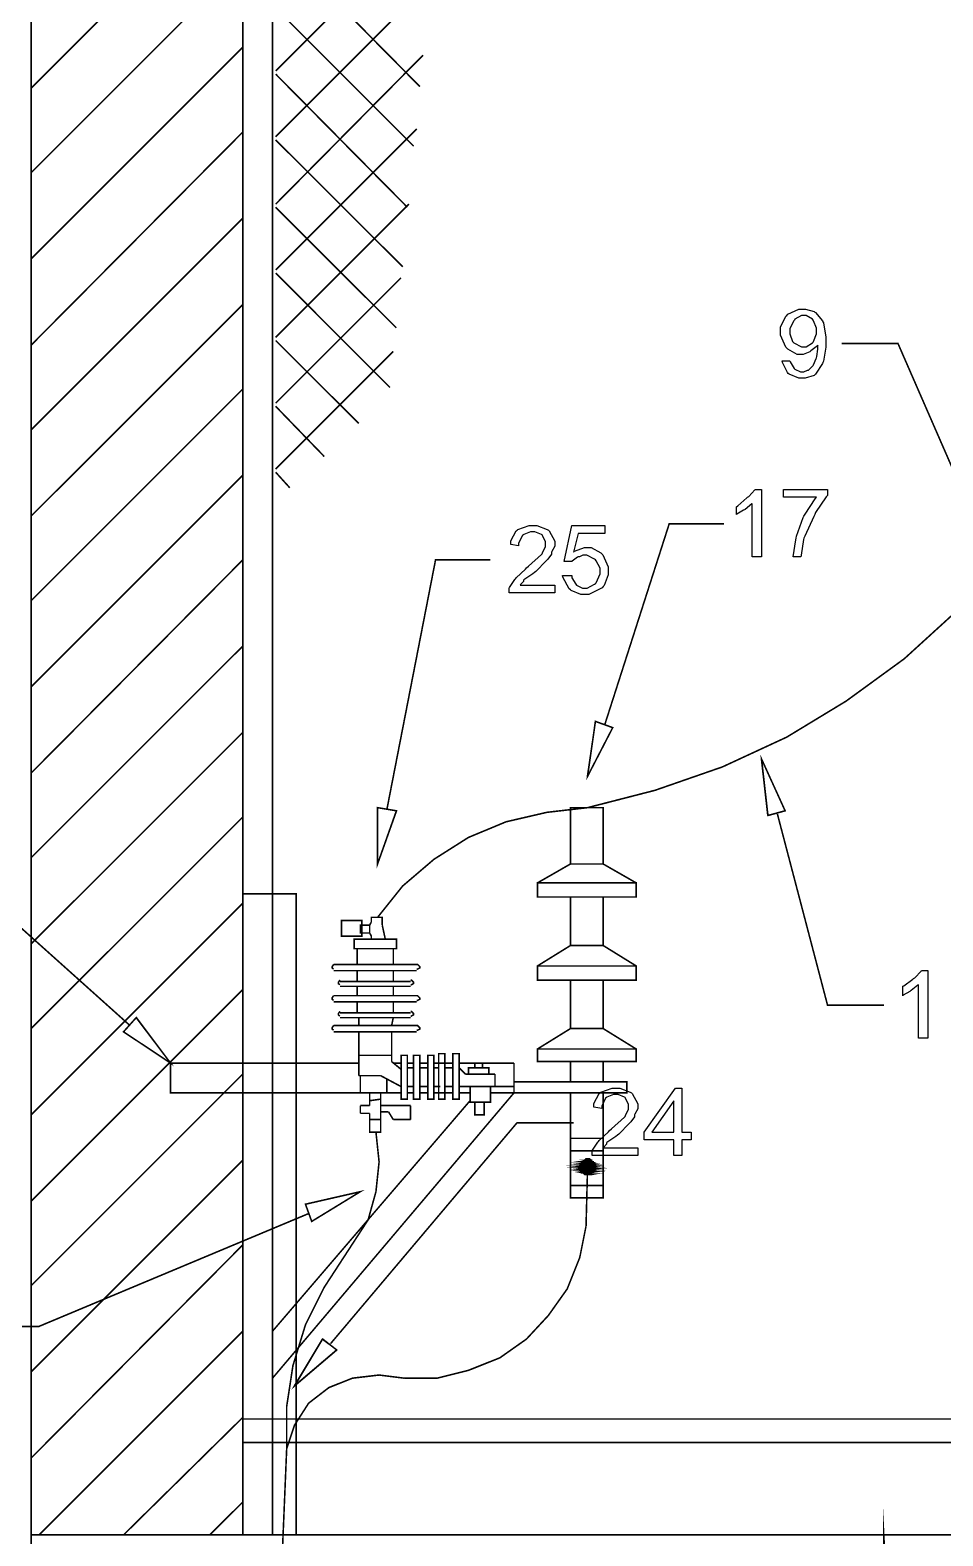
# Model space of a CAD drawing. Header units: metres. Extents: x -593 to 248, y 430 to 1024.
# Drawn here: x 97.39 to 122.09, y 618.53 to 659.25 of the extents above; entities that cross this region are included whole.
import ezdxf

# ---------------------------------------------------------------- set-up
doc = ezdxf.new("R2010")
doc.units = ezdxf.units.M
doc.header["$MEASUREMENT"] = 0
for name, color, linetype in [('C00-00-00-BLACK', 7, 'Continuous'), ('C00-7E-FF', 150, 'Continuous'), ('CFF-00-00', 1, 'Continuous'), ('CFF-7E-00', 30, 'Continuous')]:
    doc.layers.add(name, color=color, linetype=linetype)

msp = doc.modelspace()

# ---------------------------------------------------------------- linework, layer by layer
at = {"layer": 'C00-00-00-BLACK', "const_width": 0.0423}
for points in [[(97.421, 616.899), (97.421, 687.223)], [(103.147, 618.553), (103.147, 687.223)], [(103.952, 618.553), (103.952, 686.416)], [(104.036, 658.142), (111.757, 665.858)], [(97.421, 657.677), (103.147, 663.4)], [(107.939, 657.719), (104.036, 661.662)], [(97.421, 655.389), (103.147, 661.112)], [(104.036, 656.362), (108.235, 660.558)], [(107.769, 656.108), (104.036, 659.839)], [(97.421, 653.058), (103.147, 658.781)], [(104.036, 654.539), (108.023, 658.567)], [(107.6, 654.455), (104.036, 658.058)], [(97.421, 650.727), (103.147, 656.489)], [(104.036, 652.761), (107.854, 656.574)], [(107.473, 652.847), (104.036, 656.278)], [(104.036, 650.938), (107.642, 654.539)], [(107.303, 651.193), (104.036, 654.455)], [(97.421, 648.435), (103.147, 654.159)], [(107.131, 649.581), (104.036, 652.677)], [(104.036, 649.158), (107.43, 652.549)], [(97.421, 646.104), (103.147, 651.827)], [(106.285, 648.608), (104.036, 650.854)], [(104.036, 647.377), (107.219, 650.558)], [(97.421, 643.817), (103.147, 649.539)], [(105.351, 647.716), (104.036, 649.074)], [(97.421, 641.485), (103.147, 647.208)], [(104.419, 646.869), (104.036, 647.292)], [(97.421, 639.155), (103.147, 644.919)], [(97.421, 636.866), (103.147, 642.588)], [(97.421, 634.534), (103.147, 640.254)], [(97.421, 632.245), (103.147, 637.965)], [(111.119, 636.185), (112.011, 636.696)], [(112.899, 636.696), (113.791, 636.185)], [(97.421, 629.912), (103.147, 635.635)], [(112.011, 635.805), (112.011, 634.491), (112.899, 634.491), (112.899, 635.805)], [(106.624, 635.127), (106.624, 635.253), (106.92, 635.253), (106.92, 635.043)], [(106.581, 635.043), (106.624, 635.127)], [(106.581, 634.83), (106.624, 634.746)], [(106.92, 635.043), (107.004, 634.661)], [(106.242, 633.981), (106.242, 634.407)], [(106.92, 634.661), (106.624, 634.661), (106.624, 634.746)], [(107.219, 633.981), (107.219, 634.407)], [(111.119, 633.939), (112.011, 634.491)], [(112.899, 634.491), (113.791, 633.939)], [(105.605, 633.981), (105.605, 633.981), (105.563, 633.918), (105.563, 633.896), (105.563, 633.886), (105.605, 633.854), (105.605, 633.854)], [(105.605, 633.981), (107.854, 633.981)], [(107.854, 633.854), (107.875, 633.854), (107.939, 633.886), (107.939, 633.896), (107.939, 633.918), (107.875, 633.981), (107.854, 633.981)], [(107.854, 633.812), (105.605, 633.812)], [(106.242, 633.516), (106.242, 633.812)], [(107.219, 633.516), (107.219, 633.812)], [(97.421, 627.58), (103.147, 633.303)], [(105.776, 633.558), (105.776, 633.558), (105.732, 633.495), (105.732, 633.473), (105.732, 633.463), (105.776, 633.431), (105.776, 633.431)], [(105.776, 633.516), (107.685, 633.516)], [(107.685, 633.389), (105.776, 633.389)], [(106.242, 633.135), (106.242, 633.389)], [(107.219, 633.135), (107.219, 633.389)], [(107.685, 633.431), (107.706, 633.431), (107.769, 633.463), (107.769, 633.473), (107.769, 633.495), (107.706, 633.558), (107.685, 633.558)], [(112.011, 633.558), (112.011, 632.245), (112.899, 632.245), (112.899, 633.558)], [(105.605, 633.135), (105.605, 633.135), (105.563, 633.072), (105.563, 633.05), (105.563, 633.04), (105.605, 633.007), (105.605, 633.007)], [(105.605, 633.135), (107.854, 633.135)], [(107.854, 632.966), (105.605, 632.966)], [(106.242, 632.669), (106.242, 632.966)], [(106.242, 632.669), (106.242, 632.966)], [(107.219, 632.669), (107.219, 632.966)], [(107.219, 632.669), (107.219, 632.966)], [(107.854, 633.007), (107.875, 633.007), (107.939, 633.04), (107.939, 633.05), (107.939, 633.072), (107.875, 633.135), (107.854, 633.135)], [(105.776, 632.711), (105.776, 632.711), (105.732, 632.649), (105.732, 632.627), (105.732, 632.617), (105.776, 632.584), (105.776, 632.584)], [(105.776, 632.669), (107.685, 632.669)], [(107.685, 632.541), (105.776, 632.541)], [(106.285, 632.33), (106.285, 632.541)], [(107.174, 632.33), (107.219, 632.541)], [(107.685, 632.584), (107.706, 632.584), (107.769, 632.617), (107.769, 632.627), (107.769, 632.649), (107.706, 632.711), (107.685, 632.711)], [(105.605, 632.33), (105.605, 632.33), (105.563, 632.267), (105.563, 632.245), (105.563, 632.234), (105.605, 632.201), (105.605, 632.201)], [(105.605, 632.33), (107.854, 632.33)], [(107.854, 632.158), (105.605, 632.158)], [(106.285, 630.973), (106.285, 632.158)], [(107.174, 631.354), (107.174, 632.158)], [(107.854, 632.201), (107.875, 632.201), (107.939, 632.234), (107.939, 632.245), (107.939, 632.267), (107.875, 632.33), (107.854, 632.33)], [(111.119, 631.693), (112.011, 632.245)], [(112.899, 632.245), (113.791, 631.693)], [(103.147, 631.312), (101.194, 631.312), (101.194, 630.507), (104.758, 630.507)], [(106.285, 631.312), (103.147, 631.312)], [(107.174, 631.523), (106.285, 631.523)], [(107.43, 631.143), (107.174, 631.354)], [(107.43, 631.312), (107.219, 631.312)], [(107.769, 631.312), (107.6, 631.312)], [(107.769, 631.184), (107.6, 631.184)], [(108.151, 631.312), (107.939, 631.312)], [(108.151, 631.184), (107.939, 631.184)], [(108.83, 631.312), (108.319, 631.312)], [(108.447, 631.184), (108.319, 631.184)], [(108.83, 631.184), (108.615, 631.184)], [(110.484, 631.312), (108.999, 631.312)], [(109.169, 631.016), (108.999, 631.184)], [(110.484, 631.312), (110.484, 630.507)], [(112.011, 631.354), (112.011, 630.804)], [(112.899, 630.804), (112.899, 631.354)], [(97.421, 625.293), (103.147, 631.016)], [(106.877, 630.973), (106.285, 630.973)], [(106.327, 630.507), (106.327, 630.973)], [(107.43, 630.677), (106.877, 630.973)], [(107.047, 630.888), (107.047, 630.507)], [(109.972, 631.016), (109.169, 631.016)], [(109.972, 631.016), (109.972, 630.677)], [(110.484, 630.507), (103.952, 622.792)], [(104.758, 630.507), (106.581, 630.507)], [(107.047, 630.507), (106.327, 630.507)], [(106.581, 630.165), (106.581, 630.507), (106.877, 630.507), (106.877, 629.446), (106.581, 629.446), (106.581, 629.955)], [(106.877, 630.338), (106.581, 630.295)], [(106.877, 630.507), (107.43, 630.507)], [(107.769, 630.677), (107.6, 630.677)], [(107.6, 630.507), (107.769, 630.507)], [(108.151, 630.677), (107.939, 630.677)], [(107.939, 630.507), (108.151, 630.507)], [(108.488, 630.677), (108.319, 630.677)], [(108.319, 630.507), (108.83, 630.507)], [(108.83, 630.677), (108.615, 630.677)], [(108.999, 630.677), (110.484, 630.677)], [(108.999, 630.507), (109.296, 630.507)], [(109.253, 630.507), (109.296, 630.507)], [(109.846, 630.507), (110.484, 630.507)], [(109.846, 630.507), (110.653, 630.507)], [(112.011, 630.507), (112.011, 627.666), (112.899, 627.666), (112.899, 630.507)], [(109.296, 630.295), (103.952, 624.062)], [(106.327, 630.165), (106.327, 629.955)], [(106.581, 630.165), (106.327, 630.165)], [(106.327, 629.955), (106.581, 629.955)], [(107.685, 630.165), (106.877, 630.165)], [(107.089, 629.996), (106.877, 629.996)], [(107.219, 629.785), (107.089, 629.996)], [(107.685, 629.996), (107.685, 630.165)], [(107.685, 629.996), (107.685, 629.785)], [(106.877, 629.785), (106.581, 629.785)], [(107.685, 629.785), (107.219, 629.785)], [(112.011, 629.277), (112.899, 629.277)], [(97.421, 622.961), (103.147, 628.684)], [(112.011, 628.938), (112.899, 628.938)], [(112.011, 628.005), (112.899, 628.005)], [(97.421, 620.631), (103.147, 626.395)], [(97.634, 618.553), (103.147, 624.062)], [(99.921, 618.553), (103.147, 621.73)], [(103.147, 621.689), (151.706, 621.689)], [(103.147, 621.054), (152.343, 621.054)], [(102.255, 618.553), (103.147, 619.443)], [(97.421, 618.553), (213.755, 618.553)]]:
    msp.add_lwpolyline(points, dxfattribs=at)
for points in [[(112.899, 636.696), (112.899, 638.22), (112.011, 638.22), (112.011, 636.696), (112.899, 636.696)], [(111.119, 635.805), (113.791, 635.805), (113.791, 636.185), (111.119, 636.185), (111.119, 635.805)], [(103.147, 618.553), (104.589, 618.553), (104.589, 635.889), (103.147, 635.889), (103.147, 618.553)], [(105.819, 634.746), (106.369, 634.746), (106.369, 635.169), (105.819, 635.169), (105.819, 634.746)], [(106.327, 635.043), (106.581, 635.043), (106.581, 634.83), (106.327, 634.83), (106.327, 635.043)], [(107.303, 634.407), (106.158, 634.407), (106.158, 634.661), (107.303, 634.661), (107.303, 634.407)], [(111.119, 633.939), (111.119, 633.558), (113.791, 633.558), (113.791, 633.939), (111.119, 633.939)], [(108.447, 631.566), (108.615, 631.566), (108.615, 630.338), (108.447, 630.338), (108.447, 631.566)], [(108.83, 631.566), (108.999, 631.566), (108.999, 630.338), (108.83, 630.338), (108.83, 631.566)], [(113.791, 631.693), (111.119, 631.693), (111.119, 631.354), (113.791, 631.354), (113.791, 631.693)], [(107.43, 631.523), (107.6, 631.523), (107.6, 630.338), (107.43, 630.338), (107.43, 631.523)], [(107.769, 631.523), (107.939, 631.523), (107.939, 630.338), (107.769, 630.338), (107.769, 631.523)], [(108.151, 631.523), (108.319, 631.523), (108.319, 630.338), (108.151, 630.338), (108.151, 631.523)], [(109.804, 631.016), (109.253, 631.016), (109.253, 631.184), (109.804, 631.184), (109.804, 631.016)], [(109.635, 631.184), (109.423, 631.184), (109.423, 631.312), (109.635, 631.312), (109.635, 631.184)], [(113.538, 630.804), (113.538, 630.507), (110.484, 630.507), (110.484, 630.804), (113.538, 630.804)], [(109.296, 630.677), (109.846, 630.677), (109.846, 630.254), (109.296, 630.254), (109.296, 630.677)], [(109.423, 630.254), (109.676, 630.254), (109.676, 629.912), (109.423, 629.912), (109.423, 630.254)], [(112.56, 628.684), (112.391, 628.684), (112.56, 628.641), (112.56, 628.684)], [(112.687, 628.515), (112.687, 628.568), (112.529, 628.727), (112.476, 628.727), (112.434, 628.727), (112.307, 628.568), (112.307, 628.515), (112.307, 628.473), (112.434, 628.345), (112.476, 628.345), (112.529, 628.345), (112.687, 628.473), (112.687, 628.515)], [(112.687, 628.472), (112.687, 628.526), (112.529, 628.684), (112.476, 628.684), (112.434, 628.684), (112.307, 628.526), (112.307, 628.472), (112.307, 628.43), (112.434, 628.304), (112.476, 628.304), (112.529, 628.304), (112.687, 628.43), (112.687, 628.472)], [(112.391, 628.684), (112.56, 628.641), (112.35, 628.641), (112.391, 628.684)], [(112.434, 628.684), (112.518, 628.684), (112.391, 628.684), (112.434, 628.684)], [(112.56, 628.684), (112.391, 628.684), (112.56, 628.684)], [(112.391, 628.684), (112.56, 628.684), (112.603, 628.684), (112.391, 628.684)], [(112.56, 628.684), (112.603, 628.684), (112.391, 628.684), (112.56, 628.684)], [(112.56, 628.684), (112.391, 628.684), (112.518, 628.684), (112.56, 628.684)], [(112.476, 628.684), (112.434, 628.684), (112.476, 628.684), (112.476, 628.684)], [(112.518, 628.684), (112.56, 628.684), (112.434, 628.684), (112.518, 628.684)], [(112.518, 628.684), (112.434, 628.684), (112.476, 628.684), (112.518, 628.684)], [(112.518, 628.684), (112.434, 628.684), (112.518, 628.684)], [(112.646, 628.472), (112.264, 628.472), (112.646, 628.43), (112.646, 628.472)], [(112.646, 628.515), (112.264, 628.515), (112.646, 628.472), (112.646, 628.515)], [(112.646, 628.557), (112.307, 628.557), (112.646, 628.515), (112.646, 628.557)], [(112.646, 628.557), (112.307, 628.557), (112.646, 628.515), (112.646, 628.557)], [(112.646, 628.472), (112.307, 628.472), (112.646, 628.43), (112.646, 628.472)], [(112.646, 628.43), (112.307, 628.43), (112.646, 628.388), (112.646, 628.43)], [(112.646, 628.6), (112.307, 628.6), (112.646, 628.557), (112.646, 628.6)], [(112.646, 628.515), (112.307, 628.515), (112.646, 628.472), (112.646, 628.515)], [(112.646, 628.43), (112.307, 628.43), (112.603, 628.388), (112.646, 628.43)], [(112.603, 628.6), (112.307, 628.6), (112.603, 628.557), (112.603, 628.6)], [(112.603, 628.388), (112.307, 628.388), (112.603, 628.345), (112.603, 628.388)], [(112.603, 628.641), (112.35, 628.641), (112.603, 628.6), (112.603, 628.641)], [(112.56, 628.641), (112.35, 628.641), (112.603, 628.6), (112.56, 628.641)], [(112.603, 628.388), (112.35, 628.388), (112.603, 628.345), (112.603, 628.388)], [(112.56, 628.345), (112.35, 628.345), (112.56, 628.304), (112.56, 628.345)], [(112.264, 628.472), (112.646, 628.43), (112.307, 628.43), (112.264, 628.472)], [(112.307, 628.557), (112.646, 628.515), (112.264, 628.515), (112.307, 628.557)], [(112.307, 628.515), (112.646, 628.472), (112.264, 628.472), (112.307, 628.515)], [(112.264, 628.515), (112.646, 628.472), (112.264, 628.472), (112.264, 628.515)], [(112.646, 628.515), (112.264, 628.515), (112.646, 628.515)], [(112.264, 628.515), (112.646, 628.515), (112.687, 628.515), (112.264, 628.515)], [(112.646, 628.472), (112.264, 628.472), (112.307, 628.472), (112.646, 628.472)], [(112.264, 628.472), (112.646, 628.472), (112.687, 628.472), (112.264, 628.472)], [(112.646, 628.472), (112.264, 628.472), (112.646, 628.472)], [(112.264, 628.472), (112.646, 628.472), (112.687, 628.472), (112.264, 628.472)], [(112.646, 628.472), (112.687, 628.472), (112.264, 628.472), (112.646, 628.472)], [(112.646, 628.472), (112.264, 628.472), (112.646, 628.472)], [(112.35, 628.641), (112.603, 628.6), (112.307, 628.6), (112.35, 628.641)], [(112.307, 628.6), (112.603, 628.557), (112.307, 628.557), (112.307, 628.6)], [(112.307, 628.6), (112.646, 628.557), (112.307, 628.557), (112.307, 628.6)], [(112.603, 628.6), (112.307, 628.6), (112.603, 628.6)], [(112.307, 628.6), (112.603, 628.6), (112.646, 628.6), (112.307, 628.6)], [(112.646, 628.6), (112.687, 628.6), (112.307, 628.6), (112.646, 628.6)], [(112.646, 628.6), (112.307, 628.6), (112.603, 628.6), (112.646, 628.6)], [(112.35, 628.6), (112.603, 628.6), (112.307, 628.6), (112.35, 628.6)], [(112.307, 628.557), (112.646, 628.515), (112.307, 628.515), (112.307, 628.557)], [(112.646, 628.557), (112.307, 628.557), (112.646, 628.557)], [(112.307, 628.557), (112.646, 628.557), (112.687, 628.557), (112.307, 628.557)], [(112.646, 628.557), (112.687, 628.557), (112.307, 628.557), (112.646, 628.557)], [(112.646, 628.557), (112.307, 628.557), (112.646, 628.557)], [(112.646, 628.557), (112.307, 628.557), (112.646, 628.557)], [(112.307, 628.557), (112.646, 628.557), (112.687, 628.557), (112.307, 628.557)], [(112.646, 628.557), (112.687, 628.557), (112.307, 628.557), (112.646, 628.557)], [(112.646, 628.557), (112.307, 628.557), (112.603, 628.557), (112.646, 628.557)], [(112.646, 628.515), (112.307, 628.515), (112.646, 628.515)], [(112.307, 628.515), (112.646, 628.515), (112.687, 628.515), (112.307, 628.515)], [(112.307, 628.472), (112.646, 628.43), (112.307, 628.43), (112.307, 628.472)], [(112.646, 628.472), (112.687, 628.472), (112.307, 628.472), (112.646, 628.472)], [(112.646, 628.472), (112.307, 628.472), (112.646, 628.472)], [(112.307, 628.43), (112.603, 628.388), (112.307, 628.388), (112.307, 628.43)], [(112.307, 628.43), (112.646, 628.388), (112.307, 628.388), (112.307, 628.43)], [(112.646, 628.43), (112.307, 628.43), (112.646, 628.43)], [(112.307, 628.43), (112.646, 628.43), (112.687, 628.43), (112.307, 628.43)], [(112.646, 628.43), (112.307, 628.43), (112.646, 628.43)], [(112.307, 628.43), (112.646, 628.43), (112.687, 628.43), (112.307, 628.43)], [(112.307, 628.388), (112.603, 628.345), (112.307, 628.345), (112.307, 628.388)], [(112.603, 628.388), (112.307, 628.388), (112.603, 628.388)], [(112.307, 628.388), (112.603, 628.388), (112.646, 628.388), (112.307, 628.388)], [(112.603, 628.388), (112.307, 628.388), (112.603, 628.388)], [(112.307, 628.388), (112.603, 628.388), (112.35, 628.388), (112.307, 628.388)], [(112.646, 628.388), (112.307, 628.388), (112.646, 628.388)], [(112.307, 628.388), (112.646, 628.388), (112.687, 628.388), (112.307, 628.388)], [(112.603, 628.388), (112.646, 628.388), (112.307, 628.388), (112.603, 628.388)], [(112.603, 628.388), (112.307, 628.388), (112.646, 628.388), (112.603, 628.388)], [(112.35, 628.345), (112.56, 628.304), (112.391, 628.304), (112.35, 628.345)], [(112.603, 628.345), (112.307, 628.345), (112.35, 628.345), (112.603, 628.345)], [(112.307, 628.345), (112.603, 628.345), (112.646, 628.345), (112.307, 628.345)], [(112.35, 628.641), (112.603, 628.6), (112.35, 628.6), (112.35, 628.641)], [(112.603, 628.641), (112.35, 628.641), (112.603, 628.641)], [(112.35, 628.641), (112.603, 628.641), (112.646, 628.641), (112.35, 628.641)], [(112.603, 628.641), (112.646, 628.641), (112.35, 628.641), (112.603, 628.641)], [(112.603, 628.641), (112.35, 628.641), (112.56, 628.641), (112.603, 628.641)], [(112.35, 628.641), (112.56, 628.641), (112.391, 628.641), (112.35, 628.641)], [(112.603, 628.6), (112.35, 628.6), (112.603, 628.6)], [(112.35, 628.6), (112.603, 628.6), (112.646, 628.6), (112.35, 628.6)], [(112.603, 628.6), (112.35, 628.6), (112.603, 628.6)], [(112.35, 628.388), (112.603, 628.345), (112.35, 628.345), (112.35, 628.388)], [(112.56, 628.345), (112.603, 628.345), (112.35, 628.345), (112.56, 628.345)], [(112.56, 628.345), (112.35, 628.345), (112.603, 628.345), (112.56, 628.345)], [(112.56, 628.345), (112.35, 628.345), (112.56, 628.345)], [(112.35, 628.345), (112.56, 628.345), (112.391, 628.345), (112.35, 628.345)], [(112.603, 628.345), (112.646, 628.345), (112.35, 628.345), (112.603, 628.345)], [(112.603, 628.345), (112.35, 628.345), (112.603, 628.345)], [(112.56, 628.345), (112.603, 628.345), (112.35, 628.345), (112.56, 628.345)], [(112.56, 628.345), (112.35, 628.345), (112.603, 628.345), (112.56, 628.345)], [(112.434, 628.641), (112.518, 628.641), (112.391, 628.641), (112.434, 628.641)], [(112.56, 628.641), (112.391, 628.641), (112.56, 628.641)], [(112.391, 628.641), (112.56, 628.641), (112.603, 628.641), (112.391, 628.641)], [(112.56, 628.641), (112.603, 628.641), (112.391, 628.641), (112.56, 628.641)], [(112.56, 628.641), (112.391, 628.641), (112.518, 628.641), (112.56, 628.641)], [(112.391, 628.641), (112.56, 628.641), (112.603, 628.641), (112.391, 628.641)], [(112.56, 628.345), (112.391, 628.345), (112.56, 628.345)], [(112.391, 628.345), (112.56, 628.345), (112.603, 628.345), (112.391, 628.345)], [(112.518, 628.345), (112.56, 628.345), (112.391, 628.345), (112.518, 628.345)], [(112.518, 628.345), (112.391, 628.345), (112.56, 628.345), (112.518, 628.345)], [(112.518, 628.345), (112.391, 628.345), (112.518, 628.345)], [(112.391, 628.345), (112.518, 628.345), (112.434, 628.345), (112.391, 628.345)], [(112.56, 628.304), (112.391, 628.304), (112.56, 628.304)], [(112.391, 628.304), (112.56, 628.304), (112.603, 628.304), (112.391, 628.304)], [(112.518, 628.304), (112.56, 628.304), (112.391, 628.304), (112.518, 628.304)], [(112.518, 628.304), (112.391, 628.304), (112.56, 628.304), (112.518, 628.304)], [(112.518, 628.304), (112.391, 628.304), (112.518, 628.304)], [(112.391, 628.304), (112.518, 628.304), (112.434, 628.304), (112.391, 628.304)], [(112.434, 628.345), (112.518, 628.345), (112.476, 628.304), (112.434, 628.345)], [(112.476, 628.641), (112.434, 628.641), (112.476, 628.641), (112.476, 628.641)], [(112.518, 628.641), (112.56, 628.641), (112.434, 628.641), (112.518, 628.641)], [(112.518, 628.641), (112.434, 628.641), (112.476, 628.641), (112.518, 628.641)], [(112.518, 628.641), (112.434, 628.641), (112.518, 628.641)], [(112.476, 628.304), (112.434, 628.304), (112.434, 628.345), (112.476, 628.304)], [(112.476, 628.304), (112.518, 628.304), (112.434, 628.304), (112.476, 628.304)], [(112.434, 628.304), (112.476, 628.304), (112.518, 628.304), (112.434, 628.304)], [(112.476, 628.304), (112.518, 628.304), (112.434, 628.304), (112.476, 628.304)], [(112.476, 628.304), (112.434, 628.304), (112.518, 628.304), (112.476, 628.304)], [(120.493, 616.899), (120.578, 616.899), (120.493, 618.469), (120.493, 616.899)]]:
    msp.add_lwpolyline(points, close=True, dxfattribs=at)
at = {"layer": 'C00-00-00-BLACK'}
for points in [[(112.307, 628.557), (112.646, 628.515), (112.264, 628.515), (112.307, 628.557)], [(112.646, 628.515), (112.264, 628.515), (112.646, 628.515)], [(112.264, 628.515), (112.646, 628.515), (112.687, 628.515), (112.264, 628.515)], [(112.646, 628.515), (112.264, 628.515), (112.646, 628.472), (112.646, 628.515)], [(112.264, 628.515), (112.646, 628.472), (112.264, 628.472), (112.264, 628.515)], [(112.307, 628.515), (112.646, 628.472), (112.264, 628.472), (112.307, 628.515)], [(112.646, 628.472), (112.264, 628.472), (112.307, 628.472), (112.646, 628.472)], [(112.264, 628.472), (112.646, 628.472), (112.687, 628.472), (112.264, 628.472)], [(112.646, 628.472), (112.264, 628.472), (112.646, 628.472)], [(112.264, 628.472), (112.646, 628.472), (112.687, 628.472), (112.264, 628.472)], [(112.646, 628.472), (112.687, 628.472), (112.264, 628.472), (112.646, 628.472)], [(112.646, 628.472), (112.264, 628.472), (112.646, 628.472)], [(112.646, 628.472), (112.264, 628.472), (112.646, 628.43), (112.646, 628.472)], [(112.264, 628.472), (112.646, 628.43), (112.307, 628.43), (112.264, 628.472)], [(112.35, 628.641), (112.603, 628.6), (112.307, 628.6), (112.35, 628.641)], [(112.603, 628.6), (112.307, 628.6), (112.603, 628.6)], [(112.307, 628.6), (112.603, 628.6), (112.646, 628.6), (112.307, 628.6)], [(112.646, 628.6), (112.687, 628.6), (112.307, 628.6), (112.646, 628.6)], [(112.646, 628.6), (112.307, 628.6), (112.603, 628.6), (112.646, 628.6)], [(112.646, 628.6), (112.307, 628.6), (112.646, 628.557), (112.646, 628.6)], [(112.307, 628.6), (112.646, 628.557), (112.307, 628.557), (112.307, 628.6)], [(112.35, 628.6), (112.603, 628.6), (112.307, 628.6), (112.35, 628.6)], [(112.603, 628.6), (112.307, 628.6), (112.603, 628.557), (112.603, 628.6)], [(112.307, 628.6), (112.603, 628.557), (112.307, 628.557), (112.307, 628.6)], [(112.646, 628.557), (112.307, 628.557), (112.646, 628.557)], [(112.307, 628.557), (112.646, 628.557), (112.687, 628.557), (112.307, 628.557)], [(112.646, 628.557), (112.687, 628.557), (112.307, 628.557), (112.646, 628.557)], [(112.646, 628.557), (112.307, 628.557), (112.646, 628.557)], [(112.646, 628.557), (112.307, 628.557), (112.646, 628.515), (112.646, 628.557)], [(112.646, 628.557), (112.307, 628.557), (112.646, 628.557)], [(112.307, 628.557), (112.646, 628.557), (112.687, 628.557), (112.307, 628.557)], [(112.646, 628.557), (112.687, 628.557), (112.307, 628.557), (112.646, 628.557)], [(112.646, 628.557), (112.307, 628.557), (112.603, 628.557), (112.646, 628.557)], [(112.646, 628.557), (112.307, 628.557), (112.646, 628.515), (112.646, 628.557)], [(112.307, 628.557), (112.646, 628.515), (112.307, 628.515), (112.307, 628.557)], [(112.646, 628.515), (112.307, 628.515), (112.646, 628.515)], [(112.307, 628.515), (112.646, 628.515), (112.687, 628.515), (112.307, 628.515)], [(112.646, 628.515), (112.307, 628.515), (112.646, 628.472), (112.646, 628.515)], [(112.646, 628.472), (112.687, 628.472), (112.307, 628.472), (112.646, 628.472)], [(112.646, 628.472), (112.307, 628.472), (112.646, 628.472)], [(112.646, 628.472), (112.307, 628.472), (112.646, 628.43), (112.646, 628.472)], [(112.307, 628.472), (112.646, 628.43), (112.307, 628.43), (112.307, 628.472)], [(112.646, 628.43), (112.307, 628.43), (112.646, 628.43)], [(112.307, 628.43), (112.646, 628.43), (112.687, 628.43), (112.307, 628.43)], [(112.646, 628.43), (112.307, 628.43), (112.603, 628.388), (112.646, 628.43)], [(112.307, 628.43), (112.603, 628.388), (112.307, 628.388), (112.307, 628.43)], [(112.646, 628.43), (112.307, 628.43), (112.646, 628.43)], [(112.307, 628.43), (112.646, 628.43), (112.687, 628.43), (112.307, 628.43)], [(112.646, 628.43), (112.307, 628.43), (112.646, 628.388), (112.646, 628.43)], [(112.307, 628.43), (112.646, 628.388), (112.307, 628.388), (112.307, 628.43)], [(112.603, 628.388), (112.307, 628.388), (112.603, 628.388)], [(112.307, 628.388), (112.603, 628.388), (112.646, 628.388), (112.307, 628.388)], [(112.603, 628.388), (112.307, 628.388), (112.603, 628.388)], [(112.307, 628.388), (112.603, 628.388), (112.35, 628.388), (112.307, 628.388)], [(112.646, 628.388), (112.307, 628.388), (112.646, 628.388)], [(112.307, 628.388), (112.646, 628.388), (112.687, 628.388), (112.307, 628.388)], [(112.603, 628.388), (112.646, 628.388), (112.307, 628.388), (112.603, 628.388)], [(112.603, 628.388), (112.307, 628.388), (112.646, 628.388), (112.603, 628.388)], [(112.603, 628.388), (112.307, 628.388), (112.603, 628.345), (112.603, 628.388)], [(112.307, 628.388), (112.603, 628.345), (112.307, 628.345), (112.307, 628.388)], [(112.603, 628.345), (112.307, 628.345), (112.35, 628.345), (112.603, 628.345)], [(112.307, 628.345), (112.603, 628.345), (112.646, 628.345), (112.307, 628.345)], [(112.391, 628.684), (112.56, 628.641), (112.35, 628.641), (112.391, 628.684)], [(112.603, 628.641), (112.35, 628.641), (112.603, 628.641)], [(112.35, 628.641), (112.603, 628.641), (112.646, 628.641), (112.35, 628.641)], [(112.603, 628.641), (112.646, 628.641), (112.35, 628.641), (112.603, 628.641)], [(112.603, 628.641), (112.35, 628.641), (112.56, 628.641), (112.603, 628.641)], [(112.603, 628.641), (112.35, 628.641), (112.603, 628.6), (112.603, 628.641)], [(112.35, 628.641), (112.56, 628.641), (112.391, 628.641), (112.35, 628.641)], [(112.56, 628.641), (112.35, 628.641), (112.603, 628.6), (112.56, 628.641)], [(112.35, 628.641), (112.603, 628.6), (112.35, 628.6), (112.35, 628.641)], [(112.603, 628.6), (112.35, 628.6), (112.603, 628.6)], [(112.35, 628.6), (112.603, 628.6), (112.646, 628.6), (112.35, 628.6)], [(112.603, 628.6), (112.35, 628.6), (112.603, 628.6)], [(112.603, 628.388), (112.35, 628.388), (112.603, 628.345), (112.603, 628.388)], [(112.35, 628.388), (112.603, 628.345), (112.35, 628.345), (112.35, 628.388)], [(112.56, 628.345), (112.603, 628.345), (112.35, 628.345), (112.56, 628.345)], [(112.56, 628.345), (112.35, 628.345), (112.603, 628.345), (112.56, 628.345)], [(112.56, 628.345), (112.35, 628.345), (112.56, 628.345)], [(112.35, 628.345), (112.56, 628.345), (112.391, 628.345), (112.35, 628.345)], [(112.603, 628.345), (112.646, 628.345), (112.35, 628.345), (112.603, 628.345)], [(112.603, 628.345), (112.35, 628.345), (112.603, 628.345)], [(112.56, 628.345), (112.603, 628.345), (112.35, 628.345), (112.56, 628.345)], [(112.56, 628.345), (112.35, 628.345), (112.603, 628.345), (112.56, 628.345)], [(112.56, 628.345), (112.35, 628.345), (112.56, 628.304), (112.56, 628.345)], [(112.35, 628.345), (112.56, 628.304), (112.391, 628.304), (112.35, 628.345)], [(112.434, 628.684), (112.518, 628.684), (112.391, 628.684), (112.434, 628.684)], [(112.56, 628.684), (112.391, 628.684), (112.56, 628.684)], [(112.391, 628.684), (112.56, 628.684), (112.603, 628.684), (112.391, 628.684)], [(112.56, 628.684), (112.603, 628.684), (112.391, 628.684), (112.56, 628.684)], [(112.56, 628.684), (112.391, 628.684), (112.518, 628.684), (112.56, 628.684)], [(112.56, 628.684), (112.391, 628.684), (112.56, 628.641), (112.56, 628.684)], [(112.434, 628.641), (112.518, 628.641), (112.391, 628.641), (112.434, 628.641)], [(112.56, 628.641), (112.391, 628.641), (112.56, 628.641)], [(112.391, 628.641), (112.56, 628.641), (112.603, 628.641), (112.391, 628.641)], [(112.56, 628.641), (112.603, 628.641), (112.391, 628.641), (112.56, 628.641)], [(112.56, 628.641), (112.391, 628.641), (112.518, 628.641), (112.56, 628.641)], [(112.391, 628.641), (112.56, 628.641), (112.603, 628.641), (112.391, 628.641)], [(112.56, 628.345), (112.391, 628.345), (112.56, 628.345)], [(112.391, 628.345), (112.56, 628.345), (112.603, 628.345), (112.391, 628.345)], [(112.518, 628.345), (112.56, 628.345), (112.391, 628.345), (112.518, 628.345)], [(112.518, 628.345), (112.391, 628.345), (112.56, 628.345), (112.518, 628.345)], [(112.518, 628.345), (112.391, 628.345), (112.518, 628.345)], [(112.391, 628.345), (112.518, 628.345), (112.434, 628.345), (112.391, 628.345)], [(112.56, 628.304), (112.391, 628.304), (112.56, 628.304)], [(112.391, 628.304), (112.56, 628.304), (112.603, 628.304), (112.391, 628.304)], [(112.518, 628.304), (112.56, 628.304), (112.391, 628.304), (112.518, 628.304)], [(112.518, 628.304), (112.391, 628.304), (112.56, 628.304), (112.518, 628.304)], [(112.518, 628.304), (112.391, 628.304), (112.518, 628.304)], [(112.391, 628.304), (112.518, 628.304), (112.434, 628.304), (112.391, 628.304)], [(112.476, 628.684), (112.434, 628.684), (112.476, 628.684), (112.476, 628.684)], [(112.518, 628.684), (112.56, 628.684), (112.434, 628.684), (112.518, 628.684)], [(112.518, 628.684), (112.434, 628.684), (112.476, 628.684), (112.518, 628.684)], [(112.518, 628.684), (112.434, 628.684), (112.518, 628.684)], [(112.476, 628.641), (112.434, 628.641), (112.476, 628.641), (112.476, 628.641)], [(112.518, 628.641), (112.56, 628.641), (112.434, 628.641), (112.518, 628.641)], [(112.518, 628.641), (112.434, 628.641), (112.476, 628.641), (112.518, 628.641)], [(112.518, 628.641), (112.434, 628.641), (112.518, 628.641)], [(112.476, 628.304), (112.434, 628.304), (112.434, 628.345), (112.476, 628.304)], [(112.434, 628.345), (112.518, 628.345), (112.476, 628.304), (112.434, 628.345)], [(112.476, 628.304), (112.518, 628.304), (112.434, 628.304), (112.476, 628.304)], [(112.434, 628.304), (112.476, 628.304), (112.518, 628.304), (112.434, 628.304)], [(112.476, 628.304), (112.518, 628.304), (112.434, 628.304), (112.476, 628.304)], [(112.476, 628.304), (112.434, 628.304), (112.518, 628.304), (112.476, 628.304)]]:
    msp.add_lwpolyline(points, close=True, dxfattribs=at)
at = {"layer": 'C00-7E-FF', "const_width": 0.0423}
for points in [[(122.781, 646.4), (120.874, 650.769), (119.347, 650.769)], [(112.942, 640.469), (114.683, 645.893), (116.167, 645.893)], [(107.047, 638.177), (108.362, 644.919), (109.846, 644.919)], [(117.61, 638.051), (118.967, 632.88), (120.493, 632.88)], [(100.093, 632.33), (94.749, 637.119), (93.265, 637.119)], [(105.52, 623.723), (110.568, 629.7), (112.095, 629.7)], [(104.928, 627.243), (97.634, 624.192), (96.148, 624.192)]]:
    msp.add_lwpolyline(points, dxfattribs=at)
for points in [[(113.156, 640.384), (112.476, 639.069), (112.687, 640.553), (113.156, 640.384)], [(117.355, 638.008), (117.182, 639.535), (117.82, 638.135), (117.355, 638.008)], [(107.303, 638.135), (106.793, 636.696), (106.793, 638.22), (107.303, 638.135)], [(100.263, 632.541), (101.194, 631.312), (99.921, 632.158), (100.263, 632.541)], [(104.843, 627.496), (106.327, 627.835), (105.012, 627.031), (104.843, 627.496)], [(105.69, 623.554), (104.547, 622.581), (105.308, 623.85), (105.69, 623.554)]]:
    msp.add_lwpolyline(points, close=True, dxfattribs=at)
at = {"layer": 'C00-7E-FF'}
for points in [[(113.156, 640.384), (112.476, 639.069), (112.687, 640.553), (113.156, 640.384)], [(117.355, 638.008), (117.182, 639.535), (117.82, 638.135), (117.355, 638.008)], [(107.303, 638.135), (106.793, 636.696), (106.793, 638.22), (107.303, 638.135)], [(100.263, 632.541), (101.194, 631.312), (99.921, 632.158), (100.263, 632.541)], [(104.843, 627.496), (106.327, 627.835), (105.012, 627.031), (104.843, 627.496)], [(105.69, 623.554), (104.547, 622.581), (105.308, 623.85), (105.69, 623.554)]]:
    msp.add_lwpolyline(points, close=True, dxfattribs=at)
at = {"layer": 'CFF-00-00', "const_width": 0.0423}
for points in [[(112.476, 638.22), (114.3, 638.689), (116.124, 639.322), (117.863, 640.127), (119.474, 641.104), (121.044, 642.247), (122.442, 643.52), (123.758, 644.962), (124.904, 646.488)], [(112.476, 638.22), (111.373, 638.093), (110.272, 637.838), (109.253, 637.415), (108.319, 636.823), (107.473, 636.101), (106.793, 635.253)], [(105.351, 625.25), (106.538, 627.073), (106.75, 627.835), (106.835, 628.641), (106.75, 629.446)], [(112.476, 628.515), (112.434, 626.904)], [(107.515, 622.792), (108.404, 622.792), (109.253, 623.004), (110.103, 623.343), (110.823, 623.85), (111.415, 624.488), (111.925, 625.207), (112.264, 626.055), (112.434, 626.904)], [(105.351, 625.25), (104.843, 624.235), (104.504, 623.131), (104.335, 622.027), (104.335, 620.885)], [(107.515, 622.792), (106.835, 622.877), (106.115, 622.792), (105.477, 622.538), (104.928, 622.115), (104.547, 621.52), (104.335, 620.885), (103.866, 609.651)]]:
    msp.add_lwpolyline(points, dxfattribs=at)
at = {"layer": 'CFF-7E-00'}
for points in [[(117.736, 650.3), (117.947, 650.3), (117.957, 650.279), (118.063, 650.1), (118.074, 650.089), (118.083, 650.08), (118.235, 650.004), (118.286, 650.004), (118.328, 650.004), (118.422, 650.047), (118.456, 650.047), (118.465, 650.057), (118.571, 650.164), (118.583, 650.173), (118.592, 650.195), (118.657, 650.365), (118.668, 650.386), (118.678, 650.419), (118.709, 650.618), (118.709, 650.684), (118.709, 650.684), (118.709, 650.727), (118.709, 650.727), (118.698, 650.707), (118.519, 650.569), (118.498, 650.558), (118.487, 650.548), (118.304, 650.47), (118.244, 650.47), (118.148, 650.47), (117.895, 650.621), (117.863, 650.642), (117.841, 650.673), (117.694, 651), (117.694, 651.108), (117.694, 651.214), (117.841, 651.51), (117.863, 651.531), (117.895, 651.562), (118.188, 651.7), (118.286, 651.7), (118.37, 651.7), (118.603, 651.638), (118.625, 651.616), (118.646, 651.607), (118.828, 651.383), (118.839, 651.361), (118.86, 651.33), (118.924, 650.941), (118.924, 650.811), (118.924, 650.673), (118.86, 650.29), (118.839, 650.259), (118.828, 650.227), (118.646, 649.942), (118.625, 649.92), (118.603, 649.91), (118.365, 649.836), (118.286, 649.836), (118.191, 649.836), (117.926, 649.942), (117.906, 649.963), (117.884, 649.984), (117.746, 650.259), (117.736, 650.3)], [(118.668, 651.108), (118.668, 651.182), (118.592, 651.383), (118.583, 651.404), (118.56, 651.426), (118.387, 651.531), (118.329, 651.531), (118.264, 651.531), (118.083, 651.426), (118.074, 651.404), (118.052, 651.383), (117.947, 651.177), (117.947, 651.108), (117.947, 651.035), (118.022, 650.822), (118.033, 650.811), (118.053, 650.791), (118.26, 650.684), (118.329, 650.684), (118.392, 650.684), (118.56, 650.791), (118.583, 650.811), (118.592, 650.822), (118.668, 651.037), (118.668, 651.108)], [(117.182, 645.004), (116.929, 645.004), (116.929, 646.446), (116.918, 646.435), (116.739, 646.285), (116.718, 646.274), (116.696, 646.264), (116.515, 646.158), (116.506, 646.147), (116.506, 646.359), (116.538, 646.381), (116.78, 646.595), (116.802, 646.615), (116.834, 646.637), (117.003, 646.818), (117.014, 646.827), (117.182, 646.827), (117.182, 645.004)], [(117.778, 646.615), (117.778, 646.827), (118.967, 646.827), (118.967, 646.658), (118.934, 646.626), (118.646, 646.201), (118.625, 646.147), (118.594, 646.094), (118.349, 645.565), (118.329, 645.511), (118.318, 645.47), (118.253, 645.047), (118.244, 645.004), (118.033, 645.004), (118.033, 645.004), (118.106, 645.459), (118.117, 645.511), (118.126, 645.565), (118.307, 646.063), (118.329, 646.104), (118.361, 646.158), (118.635, 646.574), (118.668, 646.615), (117.778, 646.615)], [(111.587, 644.239), (111.587, 644.027), (110.357, 644.027), (110.357, 644.059), (110.357, 644.13), (110.357, 644.154), (110.366, 644.176), (110.504, 644.388), (110.527, 644.409), (110.547, 644.431), (110.793, 644.673), (110.825, 644.705), (110.878, 644.748), (111.226, 645.065), (111.248, 645.085), (111.258, 645.108), (111.333, 645.281), (111.333, 645.339), (111.333, 645.404), (111.258, 645.576), (111.248, 645.597), (111.226, 645.608), (111.053, 645.681), (110.995, 645.681), (110.93, 645.681), (110.75, 645.608), (110.74, 645.597), (110.718, 645.576), (110.611, 645.368), (110.611, 645.298), (110.4, 645.339), (110.4, 645.436), (110.546, 645.703), (110.568, 645.724), (110.588, 645.745), (110.893, 645.85), (110.995, 645.85), (111.1, 645.85), (111.386, 645.745), (111.418, 645.724), (111.439, 645.703), (111.587, 645.43), (111.587, 645.339), (111.587, 645.287), (111.512, 645.15), (111.502, 645.128), (111.502, 645.076), (111.396, 644.938), (111.375, 644.916), (111.353, 644.895), (111.078, 644.61), (111.036, 644.578), (110.994, 644.547), (110.75, 644.377), (110.74, 644.366), (110.74, 644.334), (110.663, 644.25), (110.653, 644.239), (111.587, 644.239)], [(111.798, 644.496), (112.053, 644.496), (112.053, 644.432), (112.158, 644.261), (112.18, 644.239), (112.19, 644.23), (112.34, 644.154), (112.391, 644.154), (112.464, 644.154), (112.665, 644.26), (112.687, 644.281), (112.708, 644.303), (112.815, 644.543), (112.815, 644.623), (112.815, 644.697), (112.708, 644.898), (112.687, 644.919), (112.665, 644.941), (112.458, 645.046), (112.391, 645.046), (112.348, 645.046), (112.253, 645.004), (112.221, 645.004), (112.199, 644.995), (112.063, 644.887), (112.053, 644.876), (111.841, 644.876), (112.053, 645.85), (112.942, 645.85), (112.942, 645.638), (112.221, 645.638), (112.095, 645.131), (112.126, 645.153), (112.388, 645.258), (112.476, 645.258), (112.571, 645.258), (112.835, 645.11), (112.857, 645.088), (112.888, 645.057), (113.029, 644.731), (113.029, 644.623), (113.029, 644.516), (112.92, 644.229), (112.899, 644.197), (112.868, 644.165), (112.51, 643.984), (112.391, 643.984), (112.296, 643.984), (112.031, 644.092), (112.011, 644.113), (111.979, 644.135), (111.808, 644.453), (111.798, 644.496)], [(121.68, 631.989), (121.424, 631.989), (121.424, 633.431), (121.413, 633.422), (121.234, 633.273), (121.213, 633.262), (121.191, 633.252), (121.01, 633.146), (121.001, 633.135), (121.001, 633.389), (121.033, 633.4), (121.275, 633.579), (121.297, 633.6), (121.329, 633.622), (121.498, 633.802), (121.509, 633.812), (121.68, 633.812), (121.68, 631.989)], [(113.834, 629.023), (113.834, 628.811), (112.603, 628.811), (112.603, 628.842), (112.603, 628.914), (112.603, 628.938), (112.613, 628.96), (112.75, 629.172), (112.773, 629.193), (112.793, 629.215), (113.039, 629.457), (113.072, 629.489), (113.124, 629.532), (113.473, 629.849), (113.495, 629.869), (113.504, 629.891), (113.579, 630.066), (113.579, 630.124), (113.579, 630.189), (113.504, 630.36), (113.495, 630.381), (113.473, 630.392), (113.299, 630.465), (113.241, 630.465), (113.176, 630.465), (112.996, 630.392), (112.986, 630.381), (112.964, 630.36), (112.857, 630.152), (112.857, 630.081), (112.646, 630.124), (112.646, 630.221), (112.793, 630.487), (112.815, 630.507), (112.836, 630.529), (113.139, 630.634), (113.241, 630.634), (113.346, 630.634), (113.632, 630.529), (113.664, 630.507), (113.685, 630.487), (113.834, 630.215), (113.834, 630.124), (113.834, 630.072), (113.758, 629.934), (113.748, 629.912), (113.748, 629.86), (113.642, 629.722), (113.622, 629.7), (113.6, 629.679), (113.324, 629.394), (113.282, 629.362), (113.24, 629.33), (112.996, 629.161), (112.986, 629.15), (112.986, 629.118), (112.909, 629.034), (112.899, 629.023), (113.834, 629.023)], [(114.809, 628.811), (114.809, 629.234), (114.003, 629.234), (114.003, 629.446), (114.852, 630.634), (115.022, 630.634), (115.022, 629.446), (115.275, 629.446), (115.275, 629.234), (115.022, 629.234), (115.022, 628.811), (114.809, 628.811)], [(114.809, 629.446), (114.809, 630.295), (114.214, 629.446), (114.809, 629.446)]]:
    msp.add_lwpolyline(points, close=True, dxfattribs=at)

doc.saveas('drawing.dxf')
